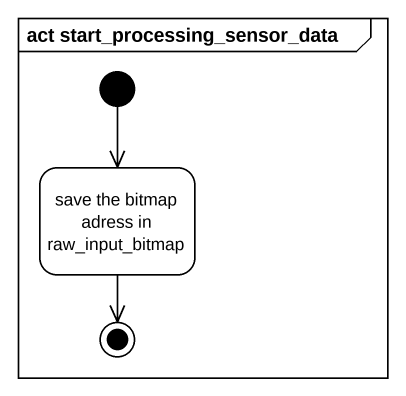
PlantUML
@startuml
mainframe act start_processing_sensor_data
hide empty description
state "save the bitmap adress in raw_input_bitmap" as save_the_bitmap_adress_in
[*] --> save_the_bitmap_adress_in
save_the_bitmap_adress_in --> [*]
@enduml
